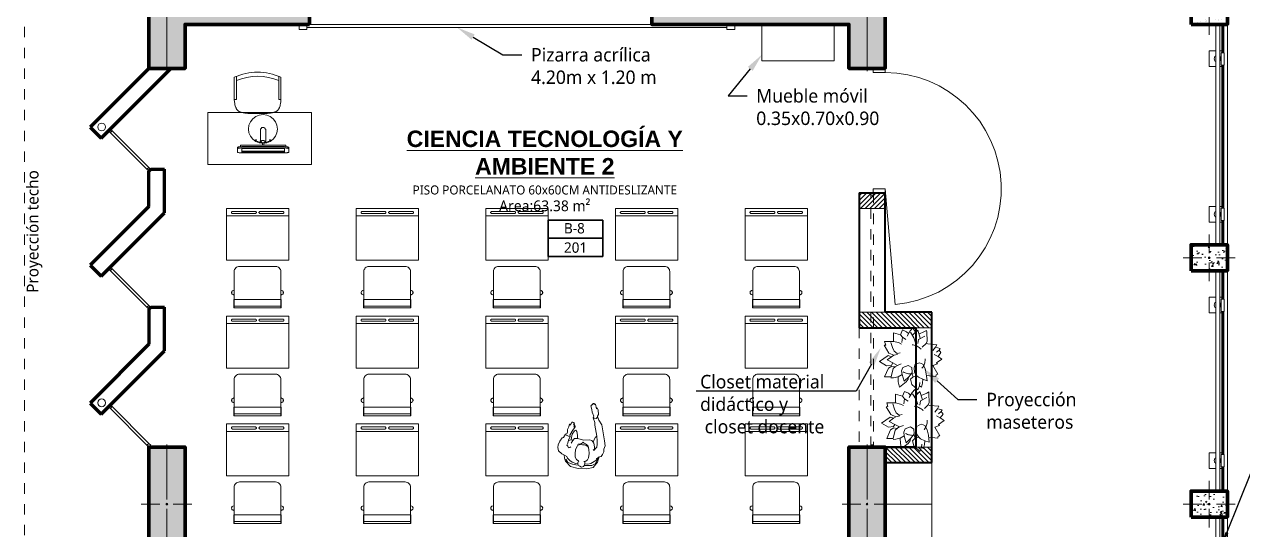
# Model space of a CAD drawing. Header units: metres. Extents: x 28 to 239, y -1 to 113.
# Drawn here: x 42.99 to 54.74, y 69.61 to 74.48 of the extents above; entities that cross this region are included whole.
import ezdxf
from ezdxf import colors
from ezdxf.entities.mleader import LeaderData, LeaderLine
from ezdxf.math import Vec2, Vec3

# ---------------------------------------------------------------- set-up
doc = ezdxf.new("R2010")
doc.units = ezdxf.units.M
doc.linetypes.add('DASHED2', pattern=[0.375, 0.25, -0.125])
for name, color, linetype, lineweight in [('A-FLOR-HRAL', 11, 'Continuous', 9), ('COLUMNAS 50', 32, 'Continuous', 70), ('COLUMNETASSS', 211, 'Continuous', 20), ('Cotas varias El', 253, 'Continuous', 13), ('Equipamiento SR', 23, 'Continuous', 0), ('GRAFO 0 BLANCO', 7, 'Continuous', 0), ('GRAFO01', 7, 'Continuous', 0), ('I.S. CANALETAS', 12, 'Continuous', 0), ('letras sr', 7, 'Continuous', 5), ('muro bajo', 191, 'Continuous', 40), ('Muros el', 144, 'Continuous', 60), ('PERSONAS', 8, 'Continuous', 0), ('Puertas El', 21, 'Continuous', 15), ('Structural - Bearing_Pen_No__20', 1, 'Continuous', 0), ('Vanos', 140, 'Continuous', 5)]:
    doc.layers.add(name, color=color, linetype=linetype, lineweight=lineweight)
doc.styles.add('Generales', font='trebuc.ttf', dxfattribs={"height": 0.1})
doc.styles.add('Santa Rosa 1 50', font='trebuc.ttf')

# ---------------------------------------------------------------- blocks, each defined once
blk = doc.blocks.new('Picture 18')
at = {"layer": 'Equipamiento SR', "linetype": 'Continuous'}
for p, q in [((0.075, 0), (0, 0)), ((0, 0), (0, -0.05)), ((4.125, 0), (0.075, 0)), ((0.075, 0), (0.075, -0.03)), ((0.075, -0.05), (0.075, 0)), ((4.125, -0.03), (4.125, 0)), ((4.2, 0), (4.125, 0)), ((4.125, 0), (4.125, -0.05)), ((4.2, -0.05), (4.2, 0)), ((0, -0.05), (0.075, -0.05)), ((0.075, -0.03), (4.125, -0.03)), ((4.125, -0.05), (4.2, -0.05))]:
    blk.add_line(p, q, dxfattribs=at)
blk = doc.blocks.new('A$C5A0F33B4')
at = {"layer": 'Puertas El', "linetype": 'Continuous'}
blk.add_line((1.12, 1.16), (1.218, 2.276), dxfattribs=at)
at = {"layer": 'Puertas El', "linetype": 'ByBlock'}
for p, q in [((1.005, 1.16), (1.005, 1.2)), ((1.005, 1.2), (1.12, 1.2)), ((1.12, 1.2), (1.005, 1.2)), ((1.12, 1.2), (1.12, 1.16)), ((1.12, 1.16), (1.005, 1.16)), ((1.005, 0), (1.005, 0.04)), ((1.005, 0.04), (1.12, 0.04)), ((1.12, 0), (1.005, 0)), ((1.12, 0), (1.005, 0)), ((1.12, 0), (1.005, 0)), ((1.12, 0.04), (1.12, 0))]:
    blk.add_line(p, q, dxfattribs=at)
blk.add_arc((1.12, 1.16), 1.12, 270, 85, dxfattribs=at)
blk = doc.blocks.new('Columna 1.10 x0.30')
at = {"true_color": 0xc7c8ca}
h = blk.add_hatch(color=9, dxfattribs=at)
h.dxf.hatch_style = 1
h.paths.add_polyline_path([(-234.849, 113.807), (-235.949, 113.807), (-235.949, 113.457), (-234.849, 113.457)])
h.paths.add_polyline_path([(-235.391, 113.632, -1), (-235.408, 113.632, -1)], flags=16)
at = {"layer": 'COLUMNAS 50', "color": 1, "linetype": 'Continuous', "lineweight": 5}
for p, q in [((-235.399, 113.873), (-235.399, 113.693)), ((-235.974, 113.632), (-235.444, 113.632)), ((-234.824, 113.632), (-235.354, 113.632)), ((-235.399, 113.562), (-235.399, 113.382))]:
    blk.add_line(p, q, dxfattribs=at)
at = {"layer": 'COLUMNAS 50', "linetype": 'Continuous'}
blk.add_lwpolyline([(-235.949, 113.457), (-234.849, 113.457), (-234.849, 113.807), (-235.949, 113.807)], close=True, dxfattribs=at)
at = {"layer": 'COLUMNAS 50', "color": 1, "linetype": 'Continuous', "lineweight": 5}
blk.add_circle((-235.399, 113.632), 0.00871, dxfattribs=at)
blk.add_point((-235.399, 113.632), dxfattribs=at)
blk = doc.blocks.new('Columna tipo T')
at = {"true_color": 0x939598}
h = blk.add_hatch(color=252, dxfattribs=at)
h.dxf.hatch_style = 1
h.paths.add_polyline_path([(-221.26, 44.724), (-220.835, 44.724), (-220.835, 45.074), (-221.935, 45.074), (-221.935, 44.724), (-221.51, 44.724), (-221.51, 43.524), (-221.26, 43.524)])
h.paths.add_polyline_path([(-221.393, 44.899, -1), (-221.376, 44.899, -1)], flags=16)
at = {"layer": 'COLUMNAS 50', "linetype": 'Continuous'}
blk.add_lwpolyline([(-221.26, 43.524), (-221.51, 43.524), (-221.51, 44.724), (-221.935, 44.724), (-221.935, 45.074), (-220.835, 45.074), (-220.835, 44.724), (-221.26, 44.724)], close=True, dxfattribs=at)
at = {"layer": 'Structural - Bearing_Pen_No__20', "linetype": 'Continuous'}
for p, q in [((-221.385, 44.969), (-221.385, 45.149)), ((-221.96, 44.899), (-221.43, 44.899)), ((-220.81, 44.899), (-221.34, 44.899)), ((-221.385, 44.649), (-221.385, 44.829))]:
    blk.add_line(p, q, dxfattribs=at)
blk.add_circle((-221.385, 44.899), 0.00871, dxfattribs=at)
blk.add_point((-221.385, 44.899), dxfattribs=at)
blk = doc.blocks.new('School Desk 2')
at = {"layer": 'Equipamiento SR', "linetype": 'Continuous'}
for p, q in [((-0.131, 0.236), (-0.132, 0.231)), ((-0.129, 0.239), (-0.131, 0.236)), ((-0.127, 0.243), (-0.129, 0.239)), ((-0.124, 0.246), (-0.127, 0.243)), ((-0.12, 0.248), (-0.124, 0.246)), ((-0.117, 0.249), (-0.12, 0.248)), ((-0.113, 0.25), (-0.117, 0.249)), ((-0.109, 0.25), (-0.113, 0.25)), ((-0.106, 0.249), (-0.109, 0.25)), ((-0.102, 0.248), (-0.106, 0.249)), ((-0.099, 0.246), (-0.102, 0.248)), ((-0.096, 0.243), (-0.099, 0.246)), ((-0.093, 0.239), (-0.096, 0.243)), ((-0.092, 0.238), (-0.093, 0.239)), ((-0.088, 0.228), (-0.092, 0.238)), ((0.2, 0.302), (0.7, 0.302)), ((0.2, -0.298), (0.2, 0.302)), ((0.629, 0.302), (0.629, -0.298)), ((0.651, 0.246), (0.652, 0.248)), ((0.651, 0.243), (0.651, 0.246)), ((0.651, 0.242), (0.651, 0.243)), ((0.651, 0.027), (0.651, 0.242)), ((0.652, 0.248), (0.653, 0.25)), ((0.653, 0.25), (0.654, 0.251)), ((0.654, 0.251), (0.655, 0.253)), ((0.655, 0.253), (0.657, 0.254)), ((0.657, 0.254), (0.659, 0.255)), ((0.659, 0.255), (0.661, 0.255)), ((0.661, 0.255), (0.663, 0.255)), ((0.663, 0.255), (0.664, 0.255)), ((0.664, 0.255), (0.666, 0.254)), ((0.666, 0.254), (0.668, 0.253)), ((0.668, 0.253), (0.669, 0.251)), ((0.669, 0.251), (0.67, 0.25)), ((0.67, 0.25), (0.671, 0.248)), ((0.671, 0.248), (0.672, 0.246)), ((0.672, 0.246), (0.672, 0.243)), ((0.672, 0.243), (0.672, 0.242)), ((0.672, 0.242), (0.672, 0.027)), ((0.7, 0.302), (0.7, -0.298)), ((-0.241, 0.228), (-0.259, 0.228)), ((-0.259, 0.228), (-0.259, -0.228)), ((-0.177, 0.228), (-0.241, 0.228)), ((-0.241, 0.228), (-0.241, -0.228)), ((-0.177, 0.228), (-0.177, -0.228)), ((-0.132, 0.231), (-0.133, 0.228)), ((0.7, -0.226), (0.7, 0.23)), ((0.651, 0.026), (0.651, 0.027)), ((0.651, 0.024), (0.651, 0.026)), ((0.652, 0.022), (0.651, 0.024)), ((0.653, 0.02), (0.652, 0.022)), ((0.654, 0.018), (0.653, 0.02)), ((0.655, 0.017), (0.654, 0.018)), ((0.657, 0.016), (0.655, 0.017)), ((0.659, 0.015), (0.657, 0.016)), ((0.661, 0.014), (0.659, 0.015)), ((0.663, 0.014), (0.661, 0.014)), ((0.664, 0.015), (0.663, 0.014)), ((0.666, 0.016), (0.664, 0.015)), ((0.668, 0.017), (0.666, 0.016)), ((0.669, 0.018), (0.668, 0.017)), ((0.67, 0.02), (0.669, 0.018)), ((0.671, 0.022), (0.67, 0.02)), ((0.672, 0.024), (0.671, 0.022)), ((0.672, 0.027), (0.672, 0.026)), ((0.672, 0.026), (0.672, 0.024)), ((0.651, -0.02), (0.652, -0.018)), ((0.651, -0.023), (0.651, -0.02)), ((0.651, -0.024), (0.651, -0.023)), ((0.651, -0.239), (0.651, -0.024)), ((0.652, -0.018), (0.653, -0.016)), ((0.653, -0.016), (0.654, -0.015)), ((0.654, -0.015), (0.655, -0.013)), ((0.655, -0.013), (0.657, -0.012)), ((0.657, -0.012), (0.659, -0.011)), ((0.659, -0.011), (0.661, -0.011)), ((0.661, -0.011), (0.663, -0.011)), ((0.663, -0.011), (0.664, -0.011)), ((0.664, -0.011), (0.666, -0.012)), ((0.666, -0.012), (0.668, -0.013)), ((0.668, -0.013), (0.669, -0.015)), ((0.669, -0.015), (0.67, -0.016)), ((0.67, -0.016), (0.671, -0.018)), ((0.671, -0.018), (0.672, -0.02)), ((0.672, -0.02), (0.672, -0.023)), ((0.672, -0.023), (0.672, -0.024)), ((0.672, -0.024), (0.672, -0.239)), ((-0.241, -0.228), (-0.259, -0.228)), ((-0.177, -0.228), (-0.241, -0.228)), ((-0.133, -0.228), (-0.132, -0.231)), ((-0.132, -0.231), (-0.131, -0.236)), ((-0.092, -0.238), (-0.088, -0.228)), ((-0.131, -0.236), (-0.129, -0.239)), ((-0.129, -0.239), (-0.127, -0.243)), ((-0.127, -0.243), (-0.124, -0.246)), ((-0.124, -0.246), (-0.12, -0.248)), ((-0.12, -0.248), (-0.117, -0.249)), ((-0.117, -0.249), (-0.113, -0.25)), ((-0.113, -0.25), (-0.109, -0.25)), ((-0.109, -0.25), (-0.106, -0.249)), ((-0.106, -0.249), (-0.102, -0.248)), ((-0.102, -0.248), (-0.099, -0.246)), ((-0.099, -0.246), (-0.096, -0.243)), ((-0.096, -0.243), (-0.093, -0.239)), ((-0.093, -0.239), (-0.092, -0.238)), ((0.7, -0.298), (0.2, -0.298)), ((0.629, -0.283), (0.629, -0.283)), ((0.651, -0.24), (0.651, -0.239)), ((0.651, -0.242), (0.651, -0.24)), ((0.652, -0.244), (0.651, -0.242)), ((0.653, -0.246), (0.652, -0.244)), ((0.654, -0.248), (0.653, -0.246)), ((0.655, -0.249), (0.654, -0.248)), ((0.657, -0.25), (0.655, -0.249)), ((0.659, -0.251), (0.657, -0.25)), ((0.661, -0.252), (0.659, -0.251)), ((0.663, -0.252), (0.661, -0.252)), ((0.664, -0.251), (0.663, -0.252)), ((0.666, -0.25), (0.664, -0.251)), ((0.668, -0.249), (0.666, -0.25)), ((0.669, -0.248), (0.668, -0.249)), ((0.67, -0.246), (0.669, -0.248)), ((0.671, -0.244), (0.67, -0.246)), ((0.672, -0.242), (0.671, -0.244)), ((0.672, -0.239), (0.672, -0.24)), ((0.672, -0.24), (0.672, -0.242))]:
    blk.add_line(p, q, dxfattribs=at)
blk.add_lwpolyline([(-0.259, 0.225), (0.091, 0.225, -0.414214), (0.141, 0.175), (0.141, -0.175, -0.414214), (0.091, -0.225), (-0.259, -0.225), (-0.259, 0.225)], format="xyb", dxfattribs=at)
blk = doc.blocks.new('A$C0C667B88')
at = {"layer": 'Equipamiento SR'}
for p, q in [((0.04, 0.745), (0.265, 0.745)), ((0.049, 0.765), (0.159, 0.765)), ((0.135, 0.765), (0.265, 0.765)), ((0.16, 0.765), (0.265, 0.765)), ((0.265, 0.765), (0.265, 0.745)), ((0.04, 0.335), (0.265, 0.335)), ((0.049, 0.315), (0.159, 0.315)), ((0.135, 0.315), (0.265, 0.315)), ((0.16, 0.315), (0.265, 0.315)), ((0.265, 0.335), (0.265, 0.315))]:
    blk.add_line(p, q, dxfattribs=at)
for points in [[(0.4, 0.54), (0.4, 0.553), (0.4, 0.566), (0.399, 0.579), (0.399, 0.591), (0.399, 0.603), (0.398, 0.614), (0.397, 0.625), (0.397, 0.635), (0.396, 0.643), (0.395, 0.651), (0.395, 0.658), (0.394, 0.665), (0.393, 0.671), (0.392, 0.676), (0.391, 0.681), (0.39, 0.685), (0.39, 0.69), (0.389, 0.694), (0.388, 0.697), (0.387, 0.701), (0.386, 0.704), (0.385, 0.707), (0.383, 0.71), (0.382, 0.713), (0.381, 0.716), (0.379, 0.718), (0.378, 0.72), (0.376, 0.723), (0.375, 0.725), (0.373, 0.727), (0.371, 0.729), (0.37, 0.731), (0.368, 0.733), (0.366, 0.735), (0.364, 0.737), (0.361, 0.739), (0.359, 0.741), (0.356, 0.743), (0.352, 0.745), (0.349, 0.747), (0.344, 0.749), (0.339, 0.751), (0.333, 0.754), (0.324, 0.756), (0.314, 0.758), (0.301, 0.761), (0.285, 0.763), (0.265, 0.765)], [(0.4, 0.54), (0.4, 0.527), (0.4, 0.514), (0.399, 0.502), (0.399, 0.489), (0.399, 0.477), (0.398, 0.466), (0.397, 0.456), (0.397, 0.446), (0.396, 0.437), (0.395, 0.429), (0.395, 0.422), (0.394, 0.416), (0.393, 0.41), (0.392, 0.405), (0.391, 0.4), (0.39, 0.395), (0.39, 0.391), (0.389, 0.387), (0.388, 0.383), (0.387, 0.38), (0.386, 0.376), (0.385, 0.373), (0.383, 0.37), (0.382, 0.368), (0.381, 0.365), (0.379, 0.363), (0.378, 0.36), (0.376, 0.358), (0.375, 0.356), (0.373, 0.354), (0.371, 0.352), (0.37, 0.35), (0.368, 0.348), (0.366, 0.346), (0.364, 0.344), (0.361, 0.342), (0.359, 0.34), (0.356, 0.338), (0.352, 0.336), (0.349, 0.334), (0.344, 0.332), (0.339, 0.329), (0.333, 0.327), (0.324, 0.325), (0.314, 0.322), (0.301, 0.32), (0.285, 0.318), (0.265, 0.315)]]:
    blk.add_lwpolyline(points, dxfattribs=at)
for centre, start, end in [((0.54, 0.54), 155.3885, 204.6115), ((0.58, 0.54), 157.7008, 202.2992)]:
    blk.add_arc(centre, 0.54, start, end, dxfattribs=at)
blk = doc.blocks.new('A$C3689293D')
at = {"layer": 'Equipamiento SR'}
for p, q in [((0.95, 0.7), (0.05, 0.7)), ((0.232, 0.587), (0.237, 0.588)), ((0.237, 0.588), (0.242, 0.588)), ((0.242, 0.588), (0.249, 0.589)), ((0.249, 0.589), (0.255, 0.589)), ((0.255, 0.589), (0.262, 0.59)), ((0.262, 0.59), (0.27, 0.59)), ((0.27, 0.59), (0.276, 0.59)), ((0.276, 0.59), (0.66, 0.59)), ((0.666, 0.59), (0.66, 0.59)), ((0.673, 0.59), (0.666, 0.59)), ((0.68, 0.589), (0.673, 0.59)), ((0.687, 0.589), (0.68, 0.589)), ((0.693, 0.588), (0.687, 0.589)), ((0.699, 0.588), (0.693, 0.588)), ((0.704, 0.587), (0.699, 0.588)), ((0.221, 0.584), (0.222, 0.585)), ((0.221, 0.583), (0.221, 0.584)), ((0.221, 0.583), (0.221, 0.549)), ((0.221, 0.536), (0.221, 0.549)), ((0.221, 0.549), (0.221, 0.548)), ((0.221, 0.548), (0.222, 0.547)), ((0.221, 0.536), (0.221, 0.535)), ((0.221, 0.535), (0.222, 0.534)), ((0.222, 0.585), (0.225, 0.585)), ((0.222, 0.547), (0.225, 0.546)), ((0.222, 0.534), (0.225, 0.533)), ((0.225, 0.585), (0.228, 0.586)), ((0.225, 0.546), (0.228, 0.545)), ((0.225, 0.533), (0.228, 0.533)), ((0.228, 0.586), (0.232, 0.587)), ((0.228, 0.545), (0.232, 0.544)), ((0.228, 0.533), (0.232, 0.532)), ((0.232, 0.544), (0.237, 0.544)), ((0.232, 0.532), (0.237, 0.531)), ((0.237, 0.544), (0.242, 0.543)), ((0.237, 0.531), (0.242, 0.53)), ((0.242, 0.543), (0.249, 0.543)), ((0.242, 0.53), (0.248, 0.53)), ((0.248, 0.517), (0.248, 0.53)), ((0.248, 0.53), (0.249, 0.53)), ((0.248, 0.517), (0.249, 0.517)), ((0.249, 0.543), (0.255, 0.542)), ((0.249, 0.53), (0.255, 0.53)), ((0.249, 0.517), (0.249, 0.516)), ((0.249, 0.516), (0.25, 0.516)), ((0.25, 0.516), (0.252, 0.515)), ((0.252, 0.515), (0.254, 0.515)), ((0.254, 0.515), (0.256, 0.515)), ((0.255, 0.542), (0.262, 0.542)), ((0.255, 0.53), (0.262, 0.529)), ((0.256, 0.515), (0.259, 0.514)), ((0.259, 0.514), (0.262, 0.514)), ((0.262, 0.585), (0.673, 0.585)), ((0.262, 0.585), (0.262, 0.578)), ((0.262, 0.578), (0.673, 0.578)), ((0.262, 0.578), (0.262, 0.577)), ((0.262, 0.577), (0.27, 0.577)), ((0.262, 0.577), (0.262, 0.577)), ((0.262, 0.577), (0.262, 0.573)), ((0.265, 0.573), (0.262, 0.573)), ((0.262, 0.573), (0.262, 0.547)), ((0.262, 0.547), (0.673, 0.547)), ((0.262, 0.542), (0.27, 0.542)), ((0.262, 0.529), (0.27, 0.529)), ((0.262, 0.514), (0.265, 0.514)), ((0.269, 0.574), (0.265, 0.573)), ((0.265, 0.514), (0.269, 0.514)), ((0.272, 0.574), (0.269, 0.574)), ((0.269, 0.514), (0.272, 0.514)), ((0.27, 0.577), (0.276, 0.577)), ((0.27, 0.542), (0.276, 0.542)), ((0.27, 0.529), (0.276, 0.529)), ((0.276, 0.574), (0.272, 0.574)), ((0.272, 0.514), (0.276, 0.514)), ((0.276, 0.577), (0.66, 0.577)), ((0.66, 0.574), (0.276, 0.574)), ((0.276, 0.542), (0.66, 0.542)), ((0.276, 0.529), (0.66, 0.529)), ((0.276, 0.514), (0.462, 0.514)), ((0.4, 0.479), (0.371, 0.457)), ((0.399, 0.47), (0.4, 0.471)), ((0.4, 0.479), (0.433, 0.493)), ((0.4, 0.471), (0.401, 0.472)), ((0.401, 0.472), (0.402, 0.472)), ((0.402, 0.472), (0.403, 0.473)), ((0.402, 0.472), (0.403, 0.473)), ((0.435, 0.486), (0.403, 0.473)), ((0.433, 0.493), (0.462, 0.497)), ((0.451, 0.488), (0.435, 0.486)), ((0.437, 0.477), (0.444, 0.478)), ((0.444, 0.478), (0.443, 0.473)), ((0.443, 0.365), (0.443, 0.473)), ((0.446, 0.482), (0.444, 0.478)), ((0.446, 0.482), (0.452, 0.489)), ((0.45, 0.486), (0.452, 0.489)), ((0.45, 0.486), (0.45, 0.482)), ((0.45, 0.482), (0.45, 0.479)), ((0.452, 0.475), (0.45, 0.479)), ((0.452, 0.489), (0.455, 0.492)), ((0.456, 0.473), (0.452, 0.475)), ((0.458, 0.494), (0.455, 0.492)), ((0.46, 0.471), (0.456, 0.473)), ((0.458, 0.494), (0.462, 0.495)), ((0.464, 0.469), (0.46, 0.471)), ((0.462, 0.497), (0.462, 0.514)), ((0.462, 0.514), (0.475, 0.514)), ((0.462, 0.495), (0.462, 0.497)), ((0.462, 0.491), (0.462, 0.495)), ((0.463, 0.489), (0.462, 0.487)), ((0.463, 0.489), (0.462, 0.488)), ((0.462, 0.488), (0.462, 0.487)), ((0.475, 0.487), (0.474, 0.485)), ((0.474, 0.485), (0.475, 0.486)), ((0.474, 0.47), (0.479, 0.471)), ((0.475, 0.514), (0.66, 0.514)), ((0.475, 0.514), (0.475, 0.497)), ((0.475, 0.497), (0.475, 0.495)), ((0.475, 0.497), (0.505, 0.493)), ((0.477, 0.494), (0.475, 0.495)), ((0.475, 0.495), (0.475, 0.49)), ((0.475, 0.486), (0.475, 0.487)), ((0.481, 0.492), (0.477, 0.494)), ((0.479, 0.471), (0.482, 0.473)), ((0.485, 0.49), (0.481, 0.492)), ((0.482, 0.473), (0.485, 0.476)), ((0.487, 0.487), (0.485, 0.49)), ((0.485, 0.49), (0.49, 0.483)), ((0.485, 0.476), (0.487, 0.48)), ((0.486, 0.488), (0.503, 0.486)), ((0.487, 0.483), (0.487, 0.487)), ((0.487, 0.48), (0.487, 0.483)), ((0.493, 0.479), (0.49, 0.483)), ((0.494, 0.474), (0.493, 0.479)), ((0.501, 0.477), (0.493, 0.478)), ((0.494, 0.367), (0.494, 0.474)), ((0.503, 0.486), (0.535, 0.473)), ((0.505, 0.493), (0.539, 0.479)), ((0.536, 0.472), (0.535, 0.473)), ((0.537, 0.472), (0.536, 0.472)), ((0.538, 0.471), (0.537, 0.472)), ((0.539, 0.47), (0.538, 0.471)), ((0.539, 0.479), (0.568, 0.457)), ((0.666, 0.577), (0.66, 0.577)), ((0.66, 0.574), (0.663, 0.574)), ((0.666, 0.542), (0.66, 0.542)), ((0.666, 0.529), (0.66, 0.529)), ((0.663, 0.514), (0.66, 0.514)), ((0.663, 0.574), (0.667, 0.574)), ((0.667, 0.514), (0.663, 0.514)), ((0.673, 0.577), (0.666, 0.577)), ((0.673, 0.542), (0.666, 0.542)), ((0.673, 0.529), (0.666, 0.529)), ((0.667, 0.574), (0.67, 0.573)), ((0.67, 0.514), (0.667, 0.514)), ((0.67, 0.573), (0.673, 0.573)), ((0.673, 0.514), (0.67, 0.514)), ((0.673, 0.585), (0.673, 0.578)), ((0.673, 0.577), (0.673, 0.578)), ((0.673, 0.577), (0.673, 0.577)), ((0.673, 0.573), (0.673, 0.577)), ((0.673, 0.547), (0.673, 0.573)), ((0.68, 0.542), (0.673, 0.542)), ((0.68, 0.53), (0.673, 0.529)), ((0.677, 0.514), (0.673, 0.514)), ((0.679, 0.515), (0.677, 0.514)), ((0.682, 0.515), (0.679, 0.515)), ((0.687, 0.543), (0.68, 0.542)), ((0.687, 0.53), (0.68, 0.53)), ((0.684, 0.515), (0.682, 0.515)), ((0.685, 0.516), (0.684, 0.515)), ((0.686, 0.516), (0.685, 0.516)), ((0.687, 0.517), (0.686, 0.516)), ((0.693, 0.543), (0.687, 0.543)), ((0.687, 0.517), (0.687, 0.53)), ((0.693, 0.53), (0.687, 0.53)), ((0.687, 0.53), (0.687, 0.53)), ((0.687, 0.517), (0.687, 0.517)), ((0.699, 0.544), (0.693, 0.543)), ((0.699, 0.531), (0.693, 0.53)), ((0.704, 0.544), (0.699, 0.544)), ((0.704, 0.532), (0.699, 0.531)), ((0.708, 0.586), (0.704, 0.587)), ((0.708, 0.545), (0.704, 0.544)), ((0.708, 0.533), (0.704, 0.532)), ((0.711, 0.585), (0.708, 0.586)), ((0.711, 0.546), (0.708, 0.545)), ((0.711, 0.533), (0.708, 0.533)), ((0.713, 0.585), (0.711, 0.585)), ((0.713, 0.547), (0.711, 0.546)), ((0.713, 0.534), (0.711, 0.533)), ((0.714, 0.584), (0.713, 0.585)), ((0.714, 0.548), (0.713, 0.547)), ((0.714, 0.535), (0.713, 0.534)), ((0.714, 0.583), (0.714, 0.584)), ((0.714, 0.583), (0.714, 0.549)), ((0.714, 0.536), (0.714, 0.549)), ((0.714, 0.549), (0.714, 0.548)), ((0.714, 0.536), (0.714, 0.535)), ((0.33, 0.359), (0.335, 0.395)), ((0.335, 0.323), (0.33, 0.359)), ((0.335, 0.395), (0.349, 0.428)), ((0.349, 0.428), (0.371, 0.457)), ((0.396, 0.466), (0.397, 0.466)), ((0.396, 0.465), (0.396, 0.466)), ((0.396, 0.464), (0.396, 0.465)), ((0.396, 0.464), (0.396, 0.464)), ((0.397, 0.463), (0.396, 0.464)), ((0.397, 0.467), (0.398, 0.468)), ((0.397, 0.466), (0.397, 0.467)), ((0.398, 0.462), (0.397, 0.463)), ((0.397, 0.463), (0.397, 0.463)), ((0.398, 0.469), (0.399, 0.47)), ((0.398, 0.468), (0.398, 0.469)), ((0.399, 0.462), (0.398, 0.462)), ((0.4, 0.462), (0.399, 0.462)), ((0.401, 0.462), (0.4, 0.462)), ((0.402, 0.463), (0.401, 0.462)), ((0.403, 0.463), (0.402, 0.463)), ((0.404, 0.463), (0.403, 0.463)), ((0.405, 0.464), (0.404, 0.463)), ((0.407, 0.464), (0.405, 0.464)), ((0.407, 0.465), (0.407, 0.464)), ((0.443, 0.365), (0.444, 0.361)), ((0.447, 0.356), (0.444, 0.361)), ((0.447, 0.356), (0.452, 0.35)), ((0.464, 0.469), (0.469, 0.469)), ((0.469, 0.469), (0.474, 0.47)), ((0.491, 0.357), (0.485, 0.351)), ((0.493, 0.362), (0.491, 0.357)), ((0.494, 0.367), (0.493, 0.362)), ((0.531, 0.465), (0.532, 0.464)), ((0.532, 0.464), (0.533, 0.464)), ((0.533, 0.464), (0.534, 0.463)), ((0.534, 0.463), (0.535, 0.463)), ((0.535, 0.463), (0.537, 0.463)), ((0.537, 0.463), (0.538, 0.462)), ((0.538, 0.462), (0.539, 0.462)), ((0.54, 0.469), (0.539, 0.47)), ((0.539, 0.462), (0.54, 0.462)), ((0.541, 0.468), (0.54, 0.469)), ((0.54, 0.462), (0.541, 0.463)), ((0.54, 0.462), (0.54, 0.462)), ((0.541, 0.467), (0.541, 0.468)), ((0.542, 0.466), (0.541, 0.467)), ((0.541, 0.463), (0.542, 0.463)), ((0.542, 0.466), (0.542, 0.466)), ((0.542, 0.465), (0.542, 0.466)), ((0.542, 0.464), (0.542, 0.465)), ((0.542, 0.464), (0.542, 0.464)), ((0.542, 0.463), (0.542, 0.464)), ((0.568, 0.457), (0.59, 0.428)), ((0.59, 0.428), (0.604, 0.395)), ((0.604, 0.395), (0.608, 0.359)), ((0.608, 0.359), (0.604, 0.323)), ((0.349, 0.289), (0.335, 0.323)), ((0.371, 0.26), (0.349, 0.289)), ((0.4, 0.238), (0.371, 0.26)), ((0.4, 0.238), (0.433, 0.224)), ((0.456, 0.347), (0.452, 0.35)), ((0.46, 0.345), (0.456, 0.347)), ((0.464, 0.344), (0.46, 0.345)), ((0.469, 0.343), (0.464, 0.344)), ((0.469, 0.343), (0.474, 0.344)), ((0.474, 0.344), (0.479, 0.346)), ((0.479, 0.346), (0.482, 0.348)), ((0.482, 0.348), (0.485, 0.351)), ((0.539, 0.238), (0.505, 0.224)), ((0.568, 0.26), (0.539, 0.238)), ((0.59, 0.289), (0.568, 0.26)), ((0.604, 0.323), (0.59, 0.289)), ((0.469, 0.219), (0.433, 0.224)), ((0.469, 0.219), (0.505, 0.224))]:
    blk.add_line(p, q, dxfattribs=at)
blk.add_lwpolyline([(1, 0.7), (0, 0.7), (0, 0.2), (1, 0.2), (1, 0.7)], dxfattribs=at)
blk = doc.blocks.new('A$C4CA21B86')
at = {"layer": 'GRAFO01', "color": 251, "linetype": 'DASHED2', "lineweight": 9, "ltscale": 0.1}
for p, q in [((0.32, 0.598), (0.294, 0.568)), ((0.32, 0.598), (0.346, 0.555)), ((0.201, 0.532), (0.134, 0.55)), ((0.134, 0.55), (0.134, 0.467)), ((0.221, 0.578), (0.201, 0.532)), ((0.201, 0.532), (0.221, 0.507)), ((0.221, 0.507), (0.215, 0.457)), ((0.221, 0.578), (0.26, 0.561)), ((0.221, 0.507), (0.255, 0.484)), ((0.26, 0.561), (0.28, 0.543)), ((0.294, 0.568), (0.265, 0.518)), ((0.297, 0.556), (0.332, 0.5)), ((0.368, 0.576), (0.317, 0.527)), ((0.332, 0.5), (0.348, 0.452)), ((0.368, 0.576), (0.393, 0.497)), ((0.376, 0.487), (0.37, 0.446)), ((0.436, 0.518), (0.376, 0.487)), ((0.435, 0.562), (0.38, 0.537)), ((0.454, 0.573), (0.435, 0.562)), ((0.458, 0.47), (0.449, 0.447)), ((0.455, 0.555), (0.454, 0.573)), ((0.455, 0.555), (0.458, 0.47)), ((0.061, 0.432), (0.043, 0.43)), ((0.043, 0.43), (0.089, 0.354)), ((0.134, 0.467), (0.049, 0.467)), ((0.049, 0.467), (0.061, 0.432)), ((0.089, 0.354), (0.138, 0.333)), ((0.109, 0.458), (0.125, 0.407)), ((0.125, 0.407), (0.14, 0.373)), ((0.134, 0.467), (0.183, 0.456)), ((0.14, 0.373), (0.169, 0.349)), ((0.169, 0.349), (0.199, 0.356)), ((0.183, 0.456), (0.212, 0.442)), ((0.449, 0.447), (0.412, 0.413)), ((0.449, 0.447), (0.466, 0.443)), ((0.466, 0.443), (0.552, 0.435)), ((0.54, 0.411), (0.513, 0.379)), ((0.552, 0.435), (0.54, 0.411)), ((0.54, 0.411), (0.584, 0.399)), ((0.574, 0.383), (0.55, 0.362)), ((0.592, 0.359), (0.565, 0.323)), ((0.584, 0.399), (0.574, 0.383)), ((0.574, 0.383), (0.592, 0.359)), ((0.082, 0.33), (0, 0.273)), ((0, 0.273), (0.066, 0.232)), ((0.066, 0.232), (0.116, 0.239)), ((0.115, 0.319), (0.074, 0.289)), ((0.074, 0.289), (0.128, 0.259)), ((0.115, 0.319), (0.082, 0.33)), ((0.138, 0.333), (0.115, 0.319)), ((0.116, 0.239), (0.128, 0.259)), ((0.128, 0.259), (0.172, 0.235)), ((0.138, 0.333), (0.174, 0.342)), ((0.172, 0.235), (0.148, 0.221)), ((0.172, 0.235), (0.21, 0.25)), ((0.226, 0.216), (0.277, 0.235)), ((0.277, 0.235), (0.311, 0.215)), ((0.334, 0.213), (0.342, 0.247)), ((0.385, 0.262), (0.353, 0.25)), ((0.418, 0.249), (0.385, 0.262)), ((0.44, 0.207), (0.418, 0.249)), ((0.559, 0.25), (0.513, 0.234)), ((0.565, 0.323), (0.528, 0.342)), ((0.602, 0.296), (0.55, 0.26)), ((0.55, 0.26), (0.559, 0.25)), ((0.565, 0.323), (0.602, 0.296)), ((0.085, 0.208), (0.049, 0.124)), ((0.049, 0.124), (0.112, 0.124)), ((0.119, 0.228), (0.085, 0.208)), ((0.112, 0.124), (0.132, 0.205)), ((0.148, 0.221), (0.119, 0.228)), ((0.132, 0.205), (0.152, 0.223)), ((0.136, 0.116), (0.178, 0.127)), ((0.178, 0.127), (0.218, 0.149)), ((0.178, 0.127), (0.181, 0.076)), ((0.213, 0.185), (0.226, 0.216)), ((0.218, 0.149), (0.213, 0.185)), ((0.236, 0.083), (0.218, 0.149)), ((0.286, 0.129), (0.236, 0.083)), ((0.276, 0.102), (0.28, 0.123)), ((0.313, 0.168), (0.286, 0.129)), ((0.323, 0.126), (0.297, 0.103)), ((0.311, 0.215), (0.313, 0.168)), ((0.315, 0.152), (0.323, 0.126)), ((0.323, 0.126), (0.358, 0.136)), ((0.336, 0.169), (0.334, 0.213)), ((0.358, 0.136), (0.336, 0.169)), ((0.374, 0.122), (0.358, 0.136)), ((0.418, 0.102), (0.374, 0.122)), ((0.451, 0.155), (0.44, 0.207)), ((0.458, 0.088), (0.451, 0.155)), ((0.543, 0.128), (0.453, 0.138)), ((0.513, 0.234), (0.562, 0.15)), ((0.545, 0.145), (0.543, 0.128)), ((0.562, 0.15), (0.545, 0.145)), ((0.11, 0.115), (0.136, 0.116)), ((0.181, 0.076), (0.191, 0.027)), ((0.191, 0.027), (0.257, 0.076)), ((0.257, 0.076), (0.276, 0.102)), ((0.297, 0.103), (0.312, 0.053)), ((0.312, 0.053), (0.368, 0)), ((0.368, 0), (0.385, 0.039)), ((0.385, 0.039), (0.387, 0.07)), ((0.385, 0.039), (0.404, 0.026)), ((0.404, 0.026), (0.413, 0.066)), ((0.413, 0.066), (0.416, 0.103)), ((0.416, 0.103), (0.458, 0.088))]:
    blk.add_line(p, q, dxfattribs=at)
at = {"layer": 'GRAFO01', "color": 251, "linetype": 'DASHED2', "lineweight": 9, "ltscale": 0.1, "extrusion": (0, 0, -1)}
blk.add_ellipse((0.299, 0.295), major_axis=(0.0994, 0.0994), ratio=1, start_param=-0.678369, end_param=2.877304, dxfattribs=at)
blk = doc.blocks.new('A$C0C99268F')
at = {"color": 0, "linetype": 'ByBlock'}
for points in [[(0.119, 0.386), (0.086, 0.38), (0.057, 0.367), (0.012, 0.315), (0, 0.238), (0.003, 0.156), (0.023, 0.095), (0.079, 0.057), (0.133, 0.047)], [(0.031, 0.247), (0.036, 0.297), (0.048, 0.342), (0.077, 0.364)], [(0.202, 0.329), (0.193, 0.336), (0.191, 0.349), (0.204, 0.357), (0.215, 0.367), (0.234, 0.362), (0.251, 0.359), (0.264, 0.358), (0.298, 0.344), (0.311, 0.347), (0.352, 0.328), (0.397, 0.306), (0.404, 0.307), (0.397, 0.319), (0.413, 0.311), (0.419, 0.314), (0.415, 0.323), (0.432, 0.316), (0.436, 0.323), (0.434, 0.329), (0.439, 0.331), (0.438, 0.34), (0.408, 0.351), (0.422, 0.35), (0.418, 0.357), (0.409, 0.363), (0.391, 0.367), (0.363, 0.375), (0.34, 0.375), (0.322, 0.377), (0.318, 0.392), (0.284, 0.407), (0.279, 0.42), (0.244, 0.44), (0.21, 0.452), (0.184, 0.453), (0.15, 0.442), (0.126, 0.41), (0.115, 0.38), (0.104, 0.358), (0.089, 0.349), (0.068, 0.327), (0.056, 0.302), (0.047, 0.265), (0.051, 0.25)], [(0.271, 0.315), (0.264, 0.345), (0.255, 0.358)], [(0.3, 0.347), (0.3, 0.36), (0.305, 0.375), (0.31, 0.385)], [(0.052, 0.178), (0.049, 0.148), (0.059, 0.12), (0.081, 0.092), (0.096, 0.074), (0.108, 0.07), (0.128, 0.051), (0.137, 0.03), (0.156, 0.016), (0.184, 0.007), (0.207, 0.008), (0.24, 0), (0.289, 0.012), (0.441, 0.052), (0.482, 0.082), (0.5, 0.091), (0.507, 0.099), (0.52, 0.1), (0.537, 0.092), (0.577, 0.1), (0.598, 0.112), (0.59, 0.115), (0.633, 0.13), (0.634, 0.135), (0.629, 0.138), (0.638, 0.146), (0.638, 0.156), (0.628, 0.156), (0.628, 0.164), (0.619, 0.164), (0.612, 0.173), (0.578, 0.161), (0.552, 0.154), (0.516, 0.135), (0.511, 0.138), (0.5, 0.139), (0.457, 0.12), (0.431, 0.116), (0.328, 0.088), (0.281, 0.081), (0.25, 0.077), (0.221, 0.079), (0.206, 0.09), (0.191, 0.101), (0.188, 0.112), (0.199, 0.1), (0.224, 0.1), (0.258, 0.112), (0.281, 0.133), (0.285, 0.155), (0.275, 0.211), (0.287, 0.269), (0.284, 0.301), (0.264, 0.315), (0.238, 0.327)], [(0.22, 0.264), (0.228, 0.249), (0.232, 0.232), (0.231, 0.217), (0.231, 0.199), (0.227, 0.183), (0.221, 0.167), (0.211, 0.163)], [(0.27, 0.333), (0.323, 0.328), (0.357, 0.307), (0.366, 0.294), (0.354, 0.285), (0.318, 0.275), (0.29, 0.273)], [(0.113, 0.057), (0.083, 0.068), (0.059, 0.079), (0.04, 0.111), (0.036, 0.151), (0.033, 0.181)], [(0.505, 0.101), (0.496, 0.111), (0.497, 0.129), (0.503, 0.133)], [(0.271, 0.116), (0.293, 0.111), (0.315, 0.099), (0.323, 0.092)]]:
    blk.add_lwpolyline(points, dxfattribs=at)
blk.add_lwpolyline([(0.258, 0.215), (0.251, 0.221), (0.244, 0.229), (0.238, 0.239), (0.232, 0.26), (0.214, 0.269), (0.175, 0.28), (0.141, 0.28), (0.105, 0.276), (0.085, 0.262), (0.076, 0.25), (0.073, 0.239), (0.069, 0.242), (0.053, 0.246), (0.042, 0.245), (0.03, 0.239), (0.022, 0.224), (0.017, 0.208), (0.023, 0.189), (0.036, 0.181), (0.055, 0.18), (0.068, 0.181), (0.073, 0.189), (0.077, 0.172), (0.091, 0.156), (0.112, 0.148), (0.154, 0.147), (0.191, 0.154), (0.223, 0.161), (0.236, 0.176), (0.242, 0.191), (0.244, 0.204), (0.251, 0.208)], close=True, dxfattribs=at)
blk = doc.blocks.new('A$C7148350E')
at = {"rotation": 270}
blk.add_blockref('A$C0C99268F', (0, 0.638), dxfattribs=at)
blk = doc.blocks.new('A$C7C4655C2')
at = {"true_color": 0x939598}
h = blk.add_hatch(color=252, dxfattribs=at)
h.dxf.hatch_style = 1
h.paths.add_polyline_path([(1.9, 0.45), (1.9, 0.025), (2.25, 0.025), (2.25, 1.125), (1.9, 1.125), (1.9, 0.7), (0, 0.7), (0, 0.45)])
edge = h.paths.add_edge_path(flags=16)
edge.add_arc((2.075, 0.575), 0.00871, 0, 360)
at = {"layer": 'COLUMNAS 50', "linetype": 'Continuous'}
for p, q in [((1.9, 0.7), (1.9, 1.125)), ((1.9, 0.025), (1.9, 0.45))]:
    blk.add_line(p, q, dxfattribs=at)
blk.add_lwpolyline([(0, 0.7), (1.9, 0.7), (1.9, 1.125), (2.25, 1.125), (2.25, 0.025), (1.9, 0.025), (1.9, 0.45), (0, 0.45)], close=True, dxfattribs=at)
at = {"layer": 'Structural - Bearing_Pen_No__20', "linetype": 'Continuous'}
for p, q in [((2.075, 1.15), (2.075, 0.62)), ((1.825, 0.575), (2.005, 0.575)), ((2.075, 0), (2.075, 0.53)), ((2.145, 0.575), (2.325, 0.575))]:
    blk.add_line(p, q, dxfattribs=at)
blk.add_circle((2.075, 0.575), 0.00871, dxfattribs=at)
blk.add_point((2.075, 0.575), dxfattribs=at)
blk = doc.blocks.new('columna pasillos')
at = {"layer": 'GRAFO 0 BLANCO'}
h = blk.add_hatch(dxfattribs=at)
h.set_pattern_fill('AR-CONC', color=256, scale=0.024, angle=-90)
h.set_pattern_definition([(320, (0, 0), (-0.015060515, -0.17214244), [0.018, -0.198]), (265, (0, 0), (0.18052611, 0.03330032), [0.0144, -0.1584]), (10.45144, (-0.00126, -0.01435), (0.1654656, -0.13884213), [0.01529765, -0.16827411]), (316.1842, (0.048, -7e-10), (-0.03972463, -0.25613792), [0.027, -0.297]), (6.63563, (0.0447, -0.02134), (0.23378846, -0.22431887), [0.02294648, -0.2524113]), (261.18416, (0.048, -7e-10), (0.23378846, -0.22431887), [0.0216, -0.2376]), (291, (0.036, -0.024), (-0.096628536, -0.14325769), [0.018, -0.198]), (236, (0.036, -0.024), (0.17403601, -0.05839568), [0.0144, -0.1584]), (341.45144, (0.02795, -0.03594), (0.07740747, -0.20165337), [0.01529765, -0.16827411]), (307.5, (0, 0), (0.079894525, -0.002918366), [0, -0.15648, 0, -0.1608, 0, -0.159]), (277.5, (0, 0), (0.09465881, -0.06313669), [0, -0.09168, 0, -0.15288, 0, -0.0606]), (237.5, (7e-10, 0.05352), (-0.005413171, -0.128117385), [0, -0.06, 0, -0.1872, 0, -0.2484]), (227.5, (1e-09, 0.07752), (0.024025194, -0.13996468), [0, -0.078, 0, -0.12432, 0, -0.1764])])
h.paths.add_polyline_path([(-235.535, 35.024), (-235.785, 35.024), (-235.785, 34.674), (-235.535, 34.674)])
h.paths.add_polyline_path([(-235.651, 34.849, -1), (-235.668, 34.849, -1)], flags=16)
at = {"layer": 'COLUMNAS 50', "color": 1, "linetype": 'Continuous', "lineweight": 9}
for p, q in [((-235.66, 35.099), (-235.66, 34.919)), ((-235.705, 34.849), (-235.885, 34.849)), ((-235.66, 34.779), (-235.66, 34.599)), ((-235.615, 34.849), (-235.435, 34.849))]:
    blk.add_line(p, q, dxfattribs=at)
at = {"layer": 'COLUMNAS 50', "linetype": 'Continuous'}
blk.add_lwpolyline([(-235.785, 35.024), (-235.535, 35.024), (-235.535, 34.674), (-235.785, 34.674)], close=True, dxfattribs=at)
at = {"layer": 'COLUMNAS 50', "color": 1, "linetype": 'Continuous', "lineweight": 9}
blk.add_circle((-235.66, 34.849), 0.00871, dxfattribs=at)
blk.add_point((-235.66, 34.849), dxfattribs=at)
blk = doc.blocks.new('Barandilla - 50 x 12mm-V13-Nivel 2')
at = {"layer": 'A-FLOR-HRAL'}
for p, q in [((-27, 93), (-88, 93)), ((-88, 93), (-88, 18)), ((-88, 18), (-88, -57)), ((34, 93), (13, 93)), ((25, 3), (25, 34)), ((27, 79), (57, 79)), ((27, 79), (27, -40)), ((57, 79), (57, -40)), ((-88, -57), (-27, -57)), ((13, -57), (34, -57)), ((57, -40), (27, -40))]:
    blk.add_line(p, q, dxfattribs=at)
for centre, radius, start, end in [((-1, 18), 39.4, 144.0345, 215.4043), ((-19, -78), 120, 93.5424, 96.3187), ((-19, -78), 120, 68.282, 74.1525), ((-18, 114), 120, 285.3761, 291.1568), ((-18, 114), 120, 263.1201, 266.0112)]:
    blk.add_arc(centre, radius, start, end, dxfattribs=at)
blk = doc.blocks.new('Barandilla - 50 x 12mm-V14-Nivel 2')
at = {"layer": 'A-FLOR-HRAL'}
for p, q in [((-27, 93), (-88, 93)), ((-88, 93), (-88, 18)), ((-88, 18), (-88, -57)), ((34, 93), (13, 93)), ((25, 3), (25, 34)), ((27, 79), (57, 79)), ((27, 79), (27, -40)), ((57, 79), (57, -40)), ((-88, -57), (-27, -57)), ((13, -57), (34, -57)), ((57, -40), (27, -40))]:
    blk.add_line(p, q, dxfattribs=at)
for centre, radius, start, end in [((-1, 18), 39.4, 144.0345, 215.4043), ((-19, -78), 120, 93.584, 96.3187), ((-19, -78), 120, 68.282, 74.2079), ((-18, 114), 120, 285.3267, 291.1568), ((-18, 114), 120, 263.1201, 265.9625)]:
    blk.add_arc(centre, radius, start, end, dxfattribs=at)
blk = doc.blocks.new('Barandilla - Barandilla-559956-Nivel 2')
at = {"layer": 'A-FLOR-HRAL'}
for p, q in [((44612, 69431), (44612, 67306)), ((44652, 67306), (44652, 69431)), ((44673, 69158), (44673, 69431)), ((44681, 69158), (44681, 69431)), ((44682, 69158), (44682, 69431)), ((44690, 69158), (44690, 69431)), ((44673, 67658), (44673, 69039)), ((44681, 67658), (44681, 69039)), ((44682, 67658), (44682, 69039)), ((44690, 67658), (44690, 69039)), ((44673, 67306), (44673, 67539)), ((44681, 67306), (44681, 67539)), ((44682, 67306), (44682, 67539)), ((44690, 67306), (44690, 67539))]:
    blk.add_line(p, q, dxfattribs=at)
at = {"extrusion": (0, 0, -1), "zscale": -1, "rotation": 180}
for name, p in [('Barandilla - 50 x 12mm-V14-Nivel 2', (-44638, 69118)), ('Barandilla - 50 x 12mm-V13-Nivel 2', (-44638, 67618))]:
    blk.add_blockref(name, p, dxfattribs=at)

msp = doc.modelspace()

# ---------------------------------------------------------------- hatches: boundary and pattern name
at = {"layer": 'GRAFO 0 BLANCO'}
h = msp.add_hatch(dxfattribs=at)
h.set_pattern_fill('ANSI31', color=256, scale=0.01)
h.set_pattern_definition([(45, (195.27885, -13.371642), (-0.0224506403, 0.0224506403), [])])
h.paths.add_polyline_path([(51.041, 72.852), (51.291, 72.852), (51.291, 72.702), (51.041, 72.702)])
h = msp.add_hatch(dxfattribs=at)
h.set_pattern_fill('ANSI31', color=256, scale=0.01, angle=90)
h.set_pattern_definition([(135, (217.166433, -127.217684), (-0.0224506403, -0.0224506403), [])])
h.paths.add_polyline_path([(51.741, 71.702), (51.041, 71.702), (51.041, 71.552), (51.741, 71.552)])
h = msp.add_hatch(dxfattribs=at)
h.set_pattern_fill('ANSI31', color=256, scale=0.01, angle=90)
h.set_pattern_definition([(135, (217.166435, -128.517683), (-0.0224506403, -0.0224506403), [])])
h.paths.add_polyline_path([(51.741, 70.402), (51.291, 70.402), (51.291, 70.252), (51.741, 70.252)])

# ---------------------------------------------------------------- linework, layer by layer
at = {"layer": 'COLUMNETASSS'}
for points in [[(51.041, 72.852), (51.291, 72.852), (51.291, 72.702), (51.041, 72.702)], [(51.041, 71.702), (51.041, 71.552), (51.741, 71.552), (51.741, 71.702)], [(51.291, 70.402), (51.291, 70.252), (51.741, 70.252), (51.741, 70.402)]]:
    msp.add_lwpolyline(points, close=True, dxfattribs=at)
at = {"layer": 'Equipamiento SR'}
for points in [[(50.801, 74.475), (50.801, 74.125), (50.101, 74.125), (50.101, 74.475), (50.801, 74.475)], [(51.291, 70.252), (51.741, 70.252), (51.741, 69.852), (51.291, 69.852)], [(51.291, 69.852), (51.741, 69.852), (51.741, 69.452), (51.291, 69.452)]]:
    msp.add_lwpolyline(points, dxfattribs=at)
at = {"layer": 'GRAFO 0 BLANCO'}
msp.add_line((54.591, 84.002), (54.591, 61.203), dxfattribs=at)
at = {"layer": 'GRAFO 0 BLANCO', "color": 1, "lineweight": 30}
msp.add_lwpolyline([(48.041, 72.588), (48.568, 72.588), (48.568, 72.24), (48.041, 72.24)], close=True, dxfattribs=at)
msp.add_lwpolyline([(48.568, 72.414), (48.041, 72.414)], dxfattribs=at)
at = {"layer": 'GRAFO01', "color": 251, "linetype": 'DASHED2', "lineweight": 9, "ltscale": 0.4}
msp.add_line((42.991, 84.252), (42.991, 64.952), dxfattribs=at)
at = {"layer": 'I.S. CANALETAS'}
for centre in [(43.737, 73.488), (43.737, 70.828), (43.737, 70.828)]:
    msp.add_circle(centre, 0.0375, dxfattribs=at)
at = {"layer": 'muro bajo', "linetype": 'Continuous'}
for p, q in [((51.041, 72.852), (51.041, 71.552)), ((51.041, 72.852), (51.291, 72.852)), ((51.291, 71.702), (51.291, 72.852)), ((51.041, 71.552), (51.591, 71.552)), ((51.291, 70.402), (51.591, 70.402)), ((51.591, 70.402), (51.291, 70.402)), ((51.291, 70.252), (51.741, 70.252))]:
    msp.add_line(p, q, dxfattribs=at)
for points in [[(51.741, 71.702), (51.291, 71.702)], [(51.741, 70.252), (51.741, 71.702)], [(51.591, 70.402), (51.591, 71.552)]]:
    msp.add_lwpolyline(points, dxfattribs=at)
at = {"layer": 'Muros el', "ltscale": 0.05}
for p, q in [((44.191, 73.062), (44.209, 73.08)), ((44.209, 73.08), (44.341, 73.08)), ((44.191, 71.732), (44.209, 71.75)), ((44.209, 71.75), (44.341, 71.75)), ((44.341, 71.33), (44.341, 71.75))]:
    msp.add_line(p, q, dxfattribs=at)
for points in [[(44.191, 74.052), (43.625, 73.486)], [(43.731, 73.38), (44.403, 74.052)], [(43.625, 73.486), (43.731, 73.38)], [(44.341, 72.66), (44.341, 73.08)], [(44.191, 72.722), (44.191, 73.062)], [(44.191, 72.722), (43.625, 72.156)], [(43.731, 72.05), (44.341, 72.66)], [(43.625, 72.156), (43.731, 72.05)], [(44.191, 71.732), (44.191, 71.392)], [(44.191, 71.392), (43.625, 70.826)], [(43.731, 70.72), (44.341, 71.33)], [(43.625, 70.826), (43.731, 70.72)]]:
    msp.add_lwpolyline(points, dxfattribs=at)
at = {"layer": 'Vanos', "color": 7, "linetype": 'Continuous'}
for p, q in [((43.82, 73.469), (43.802, 73.451)), ((44.191, 73.062), (43.802, 73.451)), ((43.802, 73.451), (43.82, 73.433)), ((43.837, 73.451), (43.82, 73.469)), ((43.837, 73.451), (43.82, 73.433)), ((44.191, 73.097), (43.837, 73.451)), ((44.191, 73.097), (44.173, 73.08)), ((44.173, 73.08), (44.191, 73.062)), ((44.209, 73.08), (44.191, 73.097)), ((43.82, 72.139), (43.802, 72.121)), ((43.837, 72.121), (43.82, 72.139)), ((44.191, 71.732), (43.802, 72.121)), ((43.802, 72.121), (43.82, 72.103)), ((43.837, 72.121), (43.82, 72.103)), ((44.191, 71.767), (43.837, 72.121)), ((44.191, 71.767), (44.173, 71.75)), ((44.173, 71.75), (44.191, 71.732)), ((44.209, 71.75), (44.191, 71.767)), ((43.82, 70.809), (43.802, 70.791)), ((44.191, 70.402), (43.802, 70.791)), ((43.802, 70.791), (43.82, 70.773)), ((43.837, 70.791), (43.82, 70.809)), ((43.837, 70.791), (43.82, 70.773)), ((44.191, 70.437), (43.837, 70.791)), ((44.191, 70.437), (44.173, 70.42)), ((44.173, 70.42), (44.191, 70.402)), ((44.209, 70.42), (44.191, 70.437))]:
    msp.add_line(p, q, dxfattribs=at)
at = {"layer": 'Vanos', "color": 7, "linetype": 'DASHED2', "ltscale": 0.3}
for p, q in [((51.154, 70.402), (51.154, 72.852)), ((51.179, 72.852), (51.179, 70.402)), ((51.041, 71.552), (51.041, 70.402))]:
    msp.add_line(p, q, dxfattribs=at)
at = {"layer": 'Vanos', "color": 7, "linetype": 'DASHED2'}
for p, q in [((51.154, 72.83), (51.179, 72.83)), ((51.154, 70.424), (51.179, 70.424))]:
    msp.add_line(p, q, dxfattribs=at)
at = {"layer": 'Vanos'}
msp.add_lwpolyline([(44.191, 70.402), (44.209, 70.42)], dxfattribs=at)

# ---------------------------------------------------------------- block references
at = {"layer": 'A-FLOR-HRAL', "xscale": 0.001, "yscale": 0.001, "zscale": 0.001}
for p in [(9.866, 5.046), (9.866, 2.671), (9.866, 0.296)]:
    msp.add_blockref('Barandilla - Barandilla-559956-Nivel 2', p, dxfattribs=at)
at = {"layer": 'COLUMNAS 50', "color": 9, "true_color": 0xc7c8ca, "xscale": -1, "rotation": 90}
msp.add_blockref('Columna tipo T', (89.265, -146.783), dxfattribs=at)
at = {"layer": 'COLUMNAS 50', "color": 9, "true_color": 0xc7c8ca}
msp.add_blockref('A$C7C4655C2', (49.041, 74.027), dxfattribs=at)
at = {"layer": 'COLUMNAS 50', "rotation": 90}
for p in [(89.265, 310.262), (89.265, 307.887), (89.265, 305.512)]:
    msp.add_blockref('columna pasillos', p, dxfattribs=at)
at = {"layer": 'COLUMNAS 50', "xscale": -1, "rotation": 270}
msp.add_blockref('Columna 1.10 x0.30', (-69.266, 305.251), dxfattribs=at)
at = {"layer": 'COLUMNAS 50', "color": 9, "true_color": 0xc7c8ca, "rotation": 90.000000791757}
msp.add_blockref('Columna 1.10 x0.30', (164.748, 305.251), dxfattribs=at)
at = {"layer": 'Cotas varias El'}
for p in [(51.237, 70.953), (51.257, 70.36)]:
    msp.add_blockref('A$C4CA21B86', p, dxfattribs=at)
at = {"layer": 'Equipamiento SR', "linetype": 'Continuous', "xscale": -1}
msp.add_blockref('Picture 18', (49.841, 74.477), dxfattribs=at)
at = {"layer": 'Equipamiento SR'}
for name, p, rotation in [('A$C0C667B88', (44.7, 74.016), 270), ('A$C3689293D', (45.761, 73.827), 180)]:
    msp.add_blockref(name, p, dxfattribs=dict(at, rotation=rotation))
at = {"layer": 'Equipamiento SR', "xscale": -1, "rotation": 180}
msp.add_blockref('A$C5A0F33B4', (50.171, 74.052), dxfattribs=at)
at = {"layer": 'Equipamiento SR', "linetype": 'Continuous', "xscale": -1, "rotation": 270.0000002109135}
for p in [(45.239, 72.002), (46.489, 72.002), (47.739, 72.002), (48.989, 72.002), (50.239, 72.002), (45.239, 70.963), (46.489, 70.963), (47.739, 70.963), (48.989, 70.963), (50.239, 70.963), (45.239, 69.924), (46.489, 69.924), (47.739, 69.924), (48.989, 69.924), (50.239, 69.924)]:
    msp.add_blockref('School Desk 2', p, dxfattribs=at)
at = {"layer": 'PERSONAS', "rotation": 174.6323124418801}
msp.add_blockref('A$C7148350E', (48.628, 70.808), dxfattribs=at)

# ---------------------------------------------------------------- texts
at = {"layer": 'letras sr', "attachment_point": 1, "style": 'Santa Rosa 1 50'}
for s, width, heights, insert, char_height in [('\\pxqc;{\\fSwis721 Ex BT|b1|i0|c0|p34;\\LCIENCIA TECNOLOGÍA Y AMBIENTE 2\\P\\fTrebuchet MS|b0|i0|c0|p34;\\H0.54545x;\\lPISO PORCELANATO 60x60CM ANTIDESLIZANTE\\P\\H1.1917x;Area:63.38 m²}', 3.44388, [0], (46.287, 73.453), 0.15884), ('B-8', 0.5528, [0.102], (48.194, 72.561), 0.1), ('201', 0.5528, [0], (48.194, 72.375), 0.1)]:
    msp.add_mtext_dynamic_manual_height_columns(s, width=width, gutter_width=1, heights=heights, dxfattribs=dict(at, insert=insert, char_height=char_height))
at = {"layer": 'letras sr', "insert": (43.014, 71.889), "char_height": 0.13, "attachment_point": 1, "rotation": 90, "style": 'Generales'}
msp.add_mtext('{\\H0.86957x;Proyección techo} ', dxfattribs=at)

# ---------------------------------------------------------------- leaders
at = {"layer": 'letras sr'}
ml = msp.add_multileader_mtext('Standard', dxfattribs=at)
ml.set_content('Pizarra acrílica\\P4.20m x 1.20 m', color=256, style='Generales')
ml.set_leader_properties()
ml.build(insert=Vec2(0, 0))
ml.multileader.update_dxf_attribs({"text_right_attachment_type": 6, "dogleg_length": 0.36, "arrow_head_size": 0.18})
ctx = ml.context
ctx.base_point, ctx.char_height, ctx.arrow_head_size, ctx.landing_gap_size, ctx.plane_origin = Vec3(47.787, 74.183), 0.13, 0.18, 0.09, Vec3(46.691, 75.692)
ctx.right_attachment = 6
notes = []
notes.append((ctx, [(0, (1, 1, 0), (47.604, 74.183), (1, 0), 0.183, [(0, [(47.164, 74.447)], 0, [])])]))
ctx.mtext.insert, ctx.mtext.flow_direction = Vec3(47.877, 74.249), 5
ml = msp.add_multileader_mtext('Standard', dxfattribs=at)
ml.set_content('Mueble móvil\\P0.35x0.70x0.90', color=256, style='Generales')
ml.set_leader_properties()
ml.build(insert=Vec2(0, 0))
ml.multileader.update_dxf_attribs({"text_right_attachment_type": 6, "dogleg_length": 0.36, "arrow_head_size": 0.18})
ctx = ml.context
ctx.base_point, ctx.char_height, ctx.arrow_head_size, ctx.landing_gap_size, ctx.plane_origin = Vec3(49.958, 73.787), 0.13, 0.18, 0.09, Vec3(49.587, 74.294)
ctx.right_attachment = 6
notes.append((ctx, [(0, (1, 1, 0), (49.776, 73.787), (1, 0), 0.183, [(0, [(50.105, 74.187)], 0, [])])]))
ctx.mtext.insert, ctx.mtext.flow_direction = Vec3(50.048, 73.853), 5
ml = msp.add_multileader_mtext('Standard', dxfattribs=at)
ml.set_content('Closet material\\Pdidáctico y\\P closet docente', color=256, style='Generales')
ml.set_leader_properties()
ml.build(insert=Vec2(0, 0))
ml.multileader.update_dxf_attribs({"text_right_attachment_type": 6, "dogleg_length": 0.36, "arrow_head_size": 0.18})
ctx = ml.context
ctx.base_point, ctx.char_height, ctx.arrow_head_size, ctx.landing_gap_size, ctx.plane_origin = Vec3(49.417, 71.031), 0.13, 0.18, 0.09, Vec3(49.046, 71.538)
ctx.right_attachment = 6
notes.append((ctx, [(1, (1, 1, 0), (51.011, 70.941), (-1, 0), 0.183, [(0, [(51.249, 71.358)], 0, [])])]))
ctx.mtext.insert, ctx.mtext.flow_direction = Vec3(49.507, 71.097), 5
ml = msp.add_multileader_mtext('Standard', dxfattribs=at)
ml.set_content('Proyección\\Pmaseteros', color=256, style='Generales')
ml.set_leader_properties()
ml.build(insert=Vec2(0, 0))
ml.multileader.update_dxf_attribs({"text_right_attachment_type": 6, "dogleg_length": 0.36, "arrow_head_size": 0.18})
ctx = ml.context
ctx.base_point, ctx.char_height, ctx.arrow_head_size, ctx.landing_gap_size, ctx.plane_origin = Vec3(52.176, 70.859), 0.13, 0.18, 0.09, Vec3(51.615, 71.388)
ctx.right_attachment = 6
notes.append((ctx, [(0, (1, 1, 0), (51.993, 70.859), (1, 0), 0.183, [(0, [(51.658, 71.161)], 0, [])])]))
ctx.mtext.insert, ctx.mtext.width, ctx.mtext.flow_direction = Vec3(52.266, 70.925), 1.46918, 5
ml = msp.add_multileader_mtext('Standard', dxfattribs=at)
ml.set_content('{\\H1.13043x;Baranda  tipo II\\P (ver detalle\\PLAMINA DT-23)} ', color=256, style='Generales')
ml.set_leader_properties()
ml.build(insert=Vec2(0, 0))
ml.multileader.update_dxf_attribs({"text_right_attachment_type": 6, "dogleg_length": 0.36, "arrow_head_size": 0.1})
ctx = ml.context
ctx.base_point, ctx.char_height, ctx.arrow_head_size, ctx.landing_gap_size, ctx.plane_origin = Vec3(55.006, 70.167), 0.115, 0.1, 0.09, Vec3(54.165, 69.93)
ctx.right_attachment = 6
notes.append((ctx, [(0, (1, 1, 0), (54.823, 70.167), (1, 0), 0.183, [(0, [(54.549, 69.482)], 0, [])])]))
ctx.mtext.insert, ctx.mtext.flow_direction = Vec3(55.096, 70.243), 5
for ctx, leaders in notes:
    for number, flags, end, landing, length, lines in leaders:
        leader = LeaderData()
        leader.index, (leader.has_last_leader_line, leader.has_dogleg_vector, leader.attachment_direction) = number, flags
        leader.last_leader_point, leader.dogleg_vector, leader.dogleg_length = Vec3(end), Vec3(landing), length
        for number, points, colour, breaks in lines:
            line = LeaderLine()
            line.index, line.vertices, line.color, line.breaks = number, Vec3.list(points), colors.encode_raw_color(colour), breaks
            leader.lines.append(line)
        ctx.leaders.append(leader)

doc.saveas('drawing.dxf')
